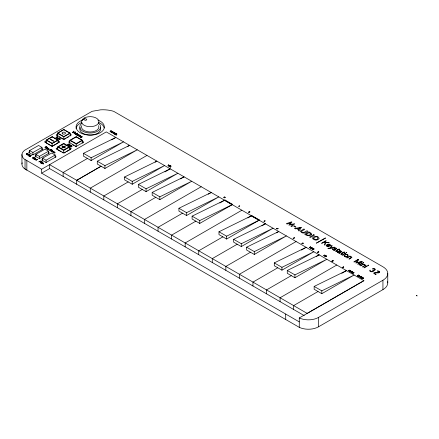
<?xml version="1.0" encoding="UTF-8"?>
<svg xmlns="http://www.w3.org/2000/svg" width="439" height="439" viewBox="0 0 439 439"><rect width="100%" height="100%" fill="white"/><g stroke="black" fill="none" stroke-linecap="round" stroke-linejoin="round"><path stroke-width="0.66" d="M83.114 119.348L84.491 118.305L84.068 118.118L86.604 119.216A1.257 0.724 0 0 1 86.494 119.99A1.257 0.724 0 0 1 85.237 120.264L82.686 119.156L81.819 120.368L81.522 121.663L81.819 122.964A8.687 5.016 0 0 0 87.959 126.509L90.209 126.679A8.687 5.016 0 0 0 98.237 119.748A8.687 5.016 0 0 0 84.068 118.118L84.068 119.21M81.939 136.902L80.814 136.502L81.089 136.414A0.631 0.362 0 0 1 81.912 136.886M330.029 245.505L329.694 245.851L327.571 244.627L328.174 244.435A1.377 0.796 0 0 1 329.667 244.605A1.377 0.796 0 0 1 329.969 245.467M247.837 217.953L251.81 215.598L259.46 220.016L226.628 239.03L218.979 234.613L218.979 231.77L251.81 215.598M57.449 135.991L57.449 133.149L63.809 129.478L70.163 133.149L70.163 135.991M46.188 140.107L52.153 136.666L58.113 140.107L58.113 142.949L52.153 146.396L46.188 142.949L46.188 140.107L52.153 143.548L58.113 140.107M57.948 133.868L56.192 134.877L63.809 139.278L71.42 134.877L70.251 134.202M46.293 140.826L44.537 141.835L52.153 146.236L59.764 141.835L58.008 140.826M56.779 135.656L57.948 134.982M45.124 142.615L46.293 141.94M57.449 133.149L63.809 136.82L70.163 133.149M64.385 139.333L66.119 138.329M67.277 137.665L68.429 136.995M60.944 151.669L57.597 149.737L57.597 146.895L63.732 143.35L69.867 146.895L69.867 149.737L66.519 151.669M69.801 143.163L69.801 140.321L76.194 136.628L82.587 140.321L82.587 143.163M57.871 147.608L56.115 148.623L63.732 153.019L71.348 148.623L69.587 147.608M69.752 141.374L68.577 142.049L76.194 146.45L83.811 142.049L82.049 141.04M56.702 149.397L57.871 148.722M57.597 146.895L63.732 150.434L69.867 146.895M69.801 140.321L76.194 144.014L82.587 140.321M64.286 152.959L65.406 152.317M25.039 159.642L25.039 169.037L299.277 327.34A14.306 8.259 0 0 0 318.516 326.819L382.934 289.63L382.934 280.241A16.479 9.51 0 0 0 382.934 266.786L113.761 111.38L112.4 110.957A22.949 13.247 0 0 0 100.679 109.821L92.102 111.314L24.425 150.385L22.691 152.278A13.088 7.556 0 0 0 24.134 158.978L41.639 169.229L106.282 131.909L363.893 280.68L307.196 313.413L49.585 164.647L49.585 168.581L304.249 315.614M41.639 169.229L41.639 173.169L49.585 168.581M111.736 139.821L115.863 137.44L83.47 153.332L83.47 156.141L91.12 160.553L123.507 141.857L91.12 157.749L83.47 153.332M87.449 158.435L63.139 172.472L63.139 176.412M127.831 146.385L129.593 145.369L97.282 161.217L97.282 164.021L104.932 168.477L137.242 149.825L104.932 165.635L97.282 161.217M76.699 180.303L101.085 166.222L76.699 180.341L76.699 184.237M146.961 155.433L90.258 188.166L90.258 192.068M155.132 162.189L156.893 161.129L124.577 176.988L124.577 179.831L132.227 184.248L164.543 165.585L132.227 181.4L124.577 176.988M128.193 181.922L103.818 195.997L103.818 199.893M164.921 171.923L170.222 168.823L138.417 184.385L138.417 187.228L146.066 191.645L177.872 173.279L146.066 188.803L138.417 184.385M142.269 189.456L117.378 203.822L117.378 207.724M180.511 178.892L184.056 176.851L152.185 192.403L152.185 195.251L159.834 199.668L191.706 181.269L159.834 196.82L152.185 192.403M155.763 197.314L130.932 211.653L130.932 215.549M201.194 186.745L144.491 219.478L144.491 223.38M208.229 194.192L211.159 192.501L178.931 208.262L178.931 211.104L186.58 215.522L218.809 196.913L186.58 212.674L178.931 208.262M182.525 213.178L158.051 227.309L158.051 231.205M219.785 203.021L224.993 200.025L232.643 204.442L199.756 223.418L192.106 219.001L192.106 216.158L224.993 200.025M195.832 221.152L171.611 235.134L171.611 239.035M241.867 210.226L185.17 242.965L185.17 246.861M222.864 236.857L198.724 250.79L198.724 254.691M261.88 225.86L265.408 223.78L233.647 239.315L233.647 242.158L241.296 246.575L273.058 228.236L241.296 243.727L233.647 239.315M237.225 244.221L212.284 258.62L212.284 262.517M276.4 232.862L278.732 231.512L246.652 247.19L246.652 250.038L254.302 254.455L286.382 235.93L254.302 251.607L246.652 247.19M250.46 252.238L225.844 266.446L225.844 270.347M296.1 241.538L239.403 274.276L239.403 278.172M301.445 250.076L306.17 247.311L274.293 262.906L274.293 265.754L281.942 270.172L313.819 251.766L281.942 267.324L274.293 262.906M277.788 267.768L252.963 282.101L252.963 286.003M316.245 256.585L319.202 254.839L287.271 270.468L287.271 273.31L294.92 277.728L326.852 259.295L294.92 274.885L287.271 270.468M291.287 275.632L266.517 289.932L266.517 293.834M336.779 265.024L280.077 297.757L280.077 301.659M341.772 273.332L346.47 270.622L314.159 286.431L314.159 289.274L321.809 293.691L354.119 275.039L321.809 290.848L314.159 286.431M318.028 291.507L293.636 305.588L293.636 309.49M285.696 314.072L285.718 319.51M299.277 327.34L299.277 317.946L363.893 280.68M299.277 317.946A14.306 8.259 0 0 0 318.516 317.43L382.934 280.241M29.578 152.959L29.578 150.561L38.605 145.468L41.963 147.405L41.963 149.809M29.731 151.658L28.551 152.328L32.925 154.852L42.989 149.183L41.892 148.552M29.578 150.561L32.93 152.498L41.963 147.405M35.85 156.728L35.85 154.33L45.058 149.139L48.597 151.181L48.597 153.579M36.185 155.428L35.005 156.097L39.378 158.622L49.442 152.953L48.345 152.322M35.85 154.33L39.384 156.372L48.597 151.181M42.578 161.184L42.578 158.183L51.731 153.024L55.215 155.033L55.215 157.431M42.863 159.28L41.678 159.95L46.051 162.474L56.115 156.805L55.018 156.174M42.578 158.183L46.057 160.191L55.215 155.033M192.106 216.158L199.756 220.576L232.643 204.442M218.979 231.77L226.628 236.182L259.46 220.016M47.363 148.909C45.541 147.822 49.377 148.799 47.961 148.086C46.682 147.531 46.106 149.414 47.621 148.942M224.499 200.299L232.149 204.717M251.371 215.911L259.021 220.329M82.049 142.154L83.223 142.829M59.183 136.995L60.335 137.665M61.493 138.329L62.651 138.998M72.704 144.843L73.867 145.518M75.031 146.187L76.194 146.856L76.194 144.014M58.008 141.94L59.183 142.615M69.587 148.722L70.761 149.397M62.058 152.317L63.172 152.959M41.639 173.169L299.277 321.886M50.984 149.348L48.202 149.655M104.131 127.985L103.884 126.893A14.158 8.171 0 0 0 98.528 122.393M100.311 127.442L100.668 129.006A10.459 6.036 0 0 1 88.843 134.992A10.459 6.036 0 0 1 80.107 127.442M387.763 273.513L387.763 282.903M321.809 290.848L321.809 293.691M318.516 317.43L318.516 326.819M294.92 274.885L294.92 277.728M281.942 267.324L281.942 270.172M254.302 251.607L254.302 254.455M241.296 243.727L241.296 246.575M226.628 236.182L226.628 239.03M199.756 220.576L199.756 223.418M186.58 212.674L186.58 215.522M159.834 196.82L159.834 199.668M146.066 188.803L146.066 191.645M132.227 181.4L132.227 184.248M104.932 165.635L104.932 168.477M91.12 157.749L91.12 160.553M82.686 119.156L82.686 120.253M63.809 136.82L63.809 139.662M63.732 150.434L63.732 152.712M52.153 143.548L52.153 146.396M46.057 160.191L46.057 162.595M39.384 156.372L39.384 158.77M32.93 152.498L32.93 154.896M26.85 160.69L26.85 170.08L24.134 168.367A13.088 7.556 0 0 1 22.164 162.798M21.95 154.561L21.95 163.956M82.505 120.099A14.158 8.171 0 0 0 83.454 134.136A14.158 8.171 0 0 0 104.367 126.959L103.884 124.841A14.158 8.171 0 0 0 97.913 120.099M76.084 128.473A14.158 8.171 0 0 1 81.89 122.393M81.912 123.282A10.459 6.036 0 0 0 86.845 132.677A10.459 6.036 0 0 0 100.668 126.959L100.311 125.395A10.459 6.036 0 0 0 98.506 123.282M98.599 125.658A8.687 5.016 0 0 1 90.209 131.974L87.959 131.799A8.687 5.016 0 0 1 81.819 128.254L81.522 126.959A8.687 5.016 0 0 1 81.819 125.658M387.621 281.662A16.479 9.51 0 0 1 382.934 289.63M57.635 137.133C56.527 134.932 56.894 139.481 55.956 137.209C57.3 140.326 56.324 135.305 57.635 137.133M313.446 238.229C318.796 243.283 319.543 233.076 313.446 238.229M332.784 261.15C330.26 261.715 334.359 259.795 332.784 261.15M111.649 131.14C111.506 130.592 109.009 131.404 110.924 131.727A0.56 0.324 0 0 1 110.601 131.755C108.971 131.464 111.188 130.092 111.649 131.14M115.243 133.22C115.517 133.017 112.68 132.83 114.2 133.835A0.56 0.324 0 0 0 114.519 133.802C112.867 134.109 114.118 132.007 115.243 133.22M59.051 139.02C57.108 138.548 59.627 139.832 58.881 138.576C60.708 139.053 58.25 137.813 59.051 139.02M335.006 249.615C334.798 250.609 332.372 249.791 333.064 248.913L332.74 248.726L332.416 249.336L333.629 250.214L334.737 250.268L335.506 249.621C333.053 247.739 336.395 247.623 336.62 249.143L336.675 248.337L334.759 247.722L334.019 248.37L335.006 249.615M310.68 233.866L310.335 234.547L309.188 235.106A2.019 1.163 0 0 1 307.871 235.189L306.021 234.382L309.138 232.582L310.68 233.866M303.283 243.195L302.658 242.981L301.862 243.557L302.597 243.793L302.937 243.453L302.372 243.195L303.283 243.195M35.488 159.741L36.152 160.268L37.699 159.379L37.03 159.637L36.344 159.264L35.488 159.741M69.093 145.77L69.812 146.346L71.475 145.38L70.756 145.66L70.015 145.26L69.093 145.77M342.365 267.384L343.166 267.444A0.675 0.39 0 0 1 342.848 267.34C345.059 265.672 342.65 268.882 342.365 267.384M293.131 238.267C294.465 239.052 293.142 237.647 294.103 237.653L294.723 238.009L294.108 237.757C294.152 238.042 293.334 239.288 293.131 238.267M264.766 221.108C263.115 221.311 264.256 221.366 264.525 220.877C264.816 220.422 265.913 220.79 264.766 221.108M373.589 270.704L373.375 271.28L372.404 271.779L370.988 271.757L369.896 271.148A1.641 0.944 0 0 1 370.104 270.078L370.67 271.313L372.716 271.351A1.24 0.713 0 0 0 372.936 270.446C371.542 269.233 374.456 270.885 374.884 269.76L374.538 269.03L372.568 268.728L374.33 268.624L375.263 269.178L375.274 269.881L373.446 270.413L373.589 270.704M51.692 151.406L52.801 151.581L51.692 151.406M53.69 152.558L54.793 152.739L53.69 152.558M337.69 251.882L338.897 252.76L340.527 252.343L338.798 251.574L337.69 251.882M332.652 261.161L331.928 261.145L332.652 261.161M319.032 238.262L318.516 239.222L317.013 239.957A2.618 1.515 0 0 1 315.257 240.045C308.008 238.245 317.501 233.757 319.032 238.262M363.58 278.216L362.471 278.079L362.96 277.799L363.58 278.216M343.655 267.082C342.81 268.07 342.744 266.314 343.655 267.082M225.125 197.248C223.572 199.054 223.297 196.112 225.125 197.248M302.005 243.508L302.8 243.502L302.005 243.508M52.312 150.292L51.028 151.032L49.64 150.484L51.358 149.496L52.312 150.292M314 248.984L313.1 249.506L312.129 249.122L313.331 248.43L314 248.984M30.949 155.604L30.5 155.856L29.698 155.466L30.275 155.132L30.949 155.604M42.495 162.441L42.056 162.688L41.271 162.309L41.837 161.986L42.495 162.441M326.375 256.129L325.42 256.025L325.864 255.772L326.375 256.129M353.823 272.663L352.874 272.564L353.313 272.312L353.823 272.663M333.234 260.804L332.614 260.782L333.234 260.804M29.523 154.813L29.007 155.082L28.091 154.66L28.771 154.265L29.523 154.813M41.101 161.673L40.597 161.936L39.708 161.525L40.372 161.14L41.101 161.673M325.288 255.531L324.207 255.416L324.723 255.114L325.288 255.531M47.313 147.4C46.715 149.211 43.296 147.279 45.925 146.747A1.059 0.609 0 0 1 46.583 146.774L47.313 147.4M225.004 197.265C223.495 198.845 223.621 196.332 225.004 197.265M312.771 248.276L311.871 248.798A0.741 0.428 0 0 1 311.421 248.726L311.081 248.238L311.805 247.821A0.741 0.428 0 0 1 312.266 247.837L312.771 248.276M352.753 272.054L351.853 272.575A0.741 0.428 0 0 1 351.403 272.504L351.057 272.015L351.782 271.598A0.741 0.428 0 0 1 352.243 271.615L352.753 272.054M47.138 147.389C46.611 148.958 43.686 147.306 45.974 146.846A0.856 0.494 0 0 1 46.529 146.867L47.138 147.389M312.65 248.271C312.283 249.368 310.236 248.211 311.838 247.887A0.598 0.346 0 0 1 312.222 247.909L312.65 248.271M352.632 272.048C352.259 273.146 350.212 271.988 351.82 271.664A0.598 0.346 0 0 1 352.204 271.681L352.632 272.048M29.687 154.83L29.133 155.176L27.975 154.726L27.191 155.049L28.771 154.133L29.687 154.83M41.261 161.689L40.717 162.024L39.592 161.59L38.83 161.898L40.372 161.009L41.261 161.689M325.414 255.542L323.521 255.707L324.723 255.015L325.414 255.542M325.617 242.537L324.931 245.187L324.503 244.94L325.151 242.542L323.384 242.526L321.853 243.409L321.535 243.222L325.925 240.687L326.248 240.874L323.834 242.268L329.184 242.569L325.617 242.537M349.532 270.578L349.345 271.302L349.406 270.583L348.923 270.578C347.287 271.384 351.068 269.277 349.043 270.506L350.509 270.589L349.532 270.578M363.015 278.524C362.296 279.473 363.393 278.172 362.384 278.128L361.758 278.392L362.96 277.695L363.706 278.2L363.015 278.524M51.517 151.367C53.108 153.112 54.085 150.028 51.517 151.367M53.514 152.52C55.105 154.265 56.082 151.181 53.514 152.52M337.24 251.794L337.295 252.348L339.325 253.034L338.924 253.265L339.243 253.451L341.855 251.629L340.148 250.537L339.144 250.713L341.322 251.421L340.845 252.156L338.815 251.327L337.24 251.794M80.211 136.798L80.463 137.297L81.456 137.385L80.452 137.078L80.666 136.584C81.039 137.873 82.96 136.913 81.786 136.348A0.812 0.466 0 0 0 81.275 136.266L80.211 136.798M326.259 245.28L326.808 246.361L328.981 246.553L326.781 245.889L327.253 244.814C328.427 247.195 332.328 245.851 329.694 244.287A1.772 1.026 0 0 0 328.586 244.117L327.39 244.391L326.259 245.28M52.142 150.308L51.061 150.934L49.892 150.484L51.358 149.639L52.142 150.308M313.88 249.001L313.122 249.434L312.305 249.122L313.331 248.529L313.88 249.001M34.335 158.984C35.554 160.63 36.421 157.469 34.335 158.984M74.109 133.28C75.695 135.421 76.825 131.305 74.109 133.28M344.006 255.531C347.595 260.804 350.772 250.878 344.006 255.531M300.534 231.035C301.138 234.119 306.29 233.361 307.766 231.194L307.009 230.76L303.722 232.566L302.076 232.22L301.516 231.287L304.639 229.388L303.881 228.955L300.534 231.035M113.262 132.112C111.501 135.009 116.253 131.036 113.032 133.121C114.798 130.224 110.035 134.197 113.262 132.112M350.728 270.836C348.967 273.738 353.719 269.76 350.498 271.845C352.265 268.948 347.501 272.921 350.728 270.836M359.525 275.835C357.763 278.738 362.515 274.759 359.294 276.844C361.061 273.947 356.298 277.92 359.525 275.835M249.89 211.889C248.145 213.069 248.567 211.56 248.364 212.13A0.757 0.434 0 0 1 248.776 212.048L249.731 211.966L249.363 211.603A0.593 0.34 0 0 1 249.742 211.702L249.89 211.889M379.68 272.01L378.522 272.926L375.877 272.866A1.965 1.136 0 0 0 374.566 273.08L374.204 273.256L376.168 274.386L375.839 274.578C369.874 271.697 377.683 273.327 379.115 272.29L378.824 271.511L377.255 270.984L377.77 270.962A2.173 1.251 0 0 1 379.148 271.324L379.68 272.01M311.602 234.322C310.137 236.736 306.576 235.683 304.726 234.256L308.897 231.847L311.196 233.296L311.602 234.322M31.131 155.653L29.934 156.427L28.689 155.916L30.275 155L31.131 155.653M42.665 162.49L41.502 163.242L40.289 162.743L41.837 161.854L42.665 162.49M326.506 256.167L325.606 256.755L324.662 256.365L325.864 255.668L326.506 256.167M353.96 272.707L353.055 273.288L352.111 272.899L353.313 272.207L353.96 272.707M30.307 156.097L29.803 156.328L28.925 155.916L29.578 155.538L30.307 156.097M41.87 162.924L41.37 163.143L40.52 162.743L41.156 162.375L41.87 162.924M325.886 256.502L324.838 256.365L325.332 256.074L325.886 256.502M353.34 273.042L352.287 272.899L352.786 272.614L353.34 273.042M35.702 158.978C34.291 160.317 34.418 157.859 35.702 158.978M75.887 133.269C75.541 134.356 73.329 133.445 74.899 132.913A0.631 0.362 0 0 1 75.689 132.979L75.887 133.269M347.897 255.509C347.304 256.661 345.416 257.067 344.478 256.096L344.588 255.399L345.734 254.735A1.377 0.796 0 0 1 347.458 254.878L347.897 255.509M351.853 257.375L349.186 259.191L348.868 259.005L351.233 257.594L351.299 257.155L349.389 256.683L347.117 257.995L346.799 257.808L349.905 256.014L350.229 256.2L349.768 256.469L351.167 256.667L351.853 257.375M365.473 265.238L362.806 267.055L362.488 266.868L364.853 265.458L364.919 265.019L363.009 264.547L360.737 265.858L360.414 265.672L363.525 263.877L363.849 264.064L363.388 264.327L364.782 264.53L365.473 265.238M57.103 138.153L57.191 138.455A0.785 0.455 0 0 0 57.575 138.576L58.782 138.109L57.235 138.334L57.959 137.637L57.103 138.153M76.315 134.564L76.43 134.965A1.048 0.604 0 0 0 76.94 135.124L78.548 134.504L77.374 135.014C74.948 135.124 79.289 132.863 76.315 134.564M79.838 135.377L80.699 135.854L79.47 136.677L80.48 135.854L79.629 135.574C76.397 137.116 81.391 134.976 78.768 135.08L77.588 135.591L79.009 134.773L79.838 135.377M301.275 227.386L299.129 231.029L298.295 230.546L298.789 229.816L296.731 228.626L295.447 228.9L294.602 228.412L301.275 227.386M47.961 149.265C47.291 149.968 49.409 147.713 48.948 148.684L47.961 149.265M59.457 139.514L60.604 138.839L59.457 139.514M53.103 152.234C52.428 152.937 54.551 150.681 54.09 151.647L53.103 152.234M71.118 146.856C70.459 147.542 72.523 145.347 72.078 146.291L71.118 146.856M336.192 251.048L336.477 251.525L336.164 251.706L335.583 251.119L338.079 249.555L337.679 249.325L339.534 249.083L338.721 249.555L339.226 249.851L338.398 249.742L336.192 251.048M341.306 254.005L341.591 254.483L341.284 254.658L340.697 254.071L343.194 252.507L342.799 252.282L344.648 252.041L343.836 252.507L344.346 252.804L343.512 252.694L341.306 254.005M35.729 159.631C36.08 160.921 37.644 158.578 35.729 159.631M69.351 145.655C69.73 147.043 71.42 144.513 69.351 145.655M290.377 222.88L288.878 225.174L293.016 224.4L290.991 226.326L291.71 226.743L294.761 223.687L290.163 224.548L291.886 222.03L291.545 221.832L286.338 223.643L287.057 224.055L290.377 222.88M300.046 227.934L298.992 229.449L297.351 228.499L300.046 227.934M112.466 131.623L112.077 132.166L111.539 131.854L112.466 131.623M112.614 131.612L111.901 132.589L112.033 132.221L111.446 131.881L110.826 131.969L112.614 131.612M33.77 157.327L32.969 158.43L34.999 158.035C30.05 160.959 39.17 156.191 33.166 158.38C36.174 155.038 29.583 159.889 33.77 157.327M310.516 246.97L309.89 247.826L311.471 247.519C307.624 249.796 314.719 246.087 310.044 247.794C312.381 245.192 307.262 248.962 310.516 246.97M358.032 259.833L355.738 262.972L361.527 261.847L357.659 264.08L357.983 264.267L362.373 261.732L361.917 261.468L356.309 262.84L358.701 259.608L358.235 259.339L353.845 261.88L354.163 262.067L358.032 259.833M73.933 131.162L72.825 132.633C80.524 130.312 68.682 135.108 73.933 131.162M168.768 164.812L168.11 165.69C172.703 164.301 165.635 167.171 168.768 164.812M331.851 245.593L329.898 248.09C323.302 248.436 334.716 248.754 334.502 247.119L330.507 247.947L332.208 245.796L331.851 245.593M28.063 153.957L26.455 153.749C28.195 156.674 24.222 151.998 28.063 153.957M42.023 163.517C45.661 165.525 41.87 161.031 43.538 163.763L42.023 163.517M63.809 129.67L57.783 133.149L63.809 136.628L69.828 133.149L63.809 129.67M52.153 136.886L46.572 140.107L52.153 143.328L57.728 140.107L52.153 136.886M50.408 139.103L50.057 139.3L53.547 141.314L53.893 141.111L50.408 139.103M77.418 133.176L75.409 134.334L77.418 133.176M63.732 143.822L58.414 146.895L63.732 149.962L69.049 146.895L63.732 143.822M76.194 136.973L70.394 140.321L76.194 143.668L81.989 140.321L76.194 136.973M62.316 145.984L61.965 146.187L63.337 146.977L61.872 147.822L62.195 148.009L63.66 147.164L64.988 147.932L65.334 147.729L64.006 146.961L65.554 146.072L65.235 145.88L63.682 146.774L62.316 145.984M69.022 143.965L67.354 144.925L68.561 145.622L67.601 144.925L68.286 144.53L69.258 145.095L68.407 144.458L69.022 144.107L70.185 144.634L69.022 143.965M71.398 145.896L70.218 146.582L71.398 145.896M71.886 145.616L71.886 145.616M115.753 133.423L114.552 134.12L115.419 134.619L114.727 134.12L115.221 133.835L116.011 134.191L115.309 133.785L115.753 133.527L116.587 133.911L115.753 133.423M116.889 134.082L115.687 134.778L116.395 135.185L115.863 134.778L116.889 134.082M169.926 165.481L168.724 166.172L169.591 166.672L168.9 166.172L169.394 165.887L170.184 166.244L169.481 165.838L169.926 165.58L170.766 165.964L169.926 165.481M171.067 166.14L169.866 166.831L170.661 167.188L170.041 166.831L171.067 166.14M239.206 205.831C237.274 207.592 240.945 205.704 239.206 205.831M276.789 228.428L277.207 228.785L276.927 229.048L278.128 228.357L276.789 228.428M277.947 228.357L277.294 228.735L276.866 228.489L277.947 228.357M294.284 225.992L293.79 226.277L295.403 227.21L295.902 226.925L294.284 225.992M313.77 234.662L309.599 237.071L310.351 237.504L314.527 235.101L313.77 234.662M325.233 238.015L316.316 243.168L325.486 238.163L325.233 238.015M318.176 251.503L318.741 251.931C314.258 252.661 320.986 252.37 318.176 251.503M345.147 253.27L342.036 255.064L342.36 255.246L345.471 253.451L345.147 253.27M346.437 252.529L345.932 252.82L346.755 252.716L346.437 252.529M362.175 263.098L359.069 264.893L359.387 265.079L362.499 263.285L362.175 263.098M363.465 262.363L362.965 262.648L363.788 262.544L363.465 262.363M366.982 265.875L363.876 267.669L364.194 267.856L367.306 266.061L366.982 265.875M368.272 265.134L367.772 265.425L368.595 265.321L368.272 265.134M358.416 275.072L357.214 275.769L358.081 276.268L357.39 275.769L357.884 275.483L358.586 275.89L357.972 275.429L358.416 275.176L359.25 275.555L358.416 275.072M360.682 276.383L361.012 276.674L359.898 277.316L361.099 276.724L361.604 276.916L360.682 276.383M361.824 277.042L360.622 277.733L361.489 278.233L360.798 277.733L361.292 277.448L361.994 277.854L361.379 277.399L361.824 277.141L362.658 277.525L361.824 277.042M417.05 295.87L416.298 295.442L417.05 295.87M62.563 133.868A1.729 0.999 0 0 0 65.46 133.418A1.729 0.999 0 0 0 63.342 132.194A1.729 0.999 0 0 0 62.563 133.868"/></g></svg>
